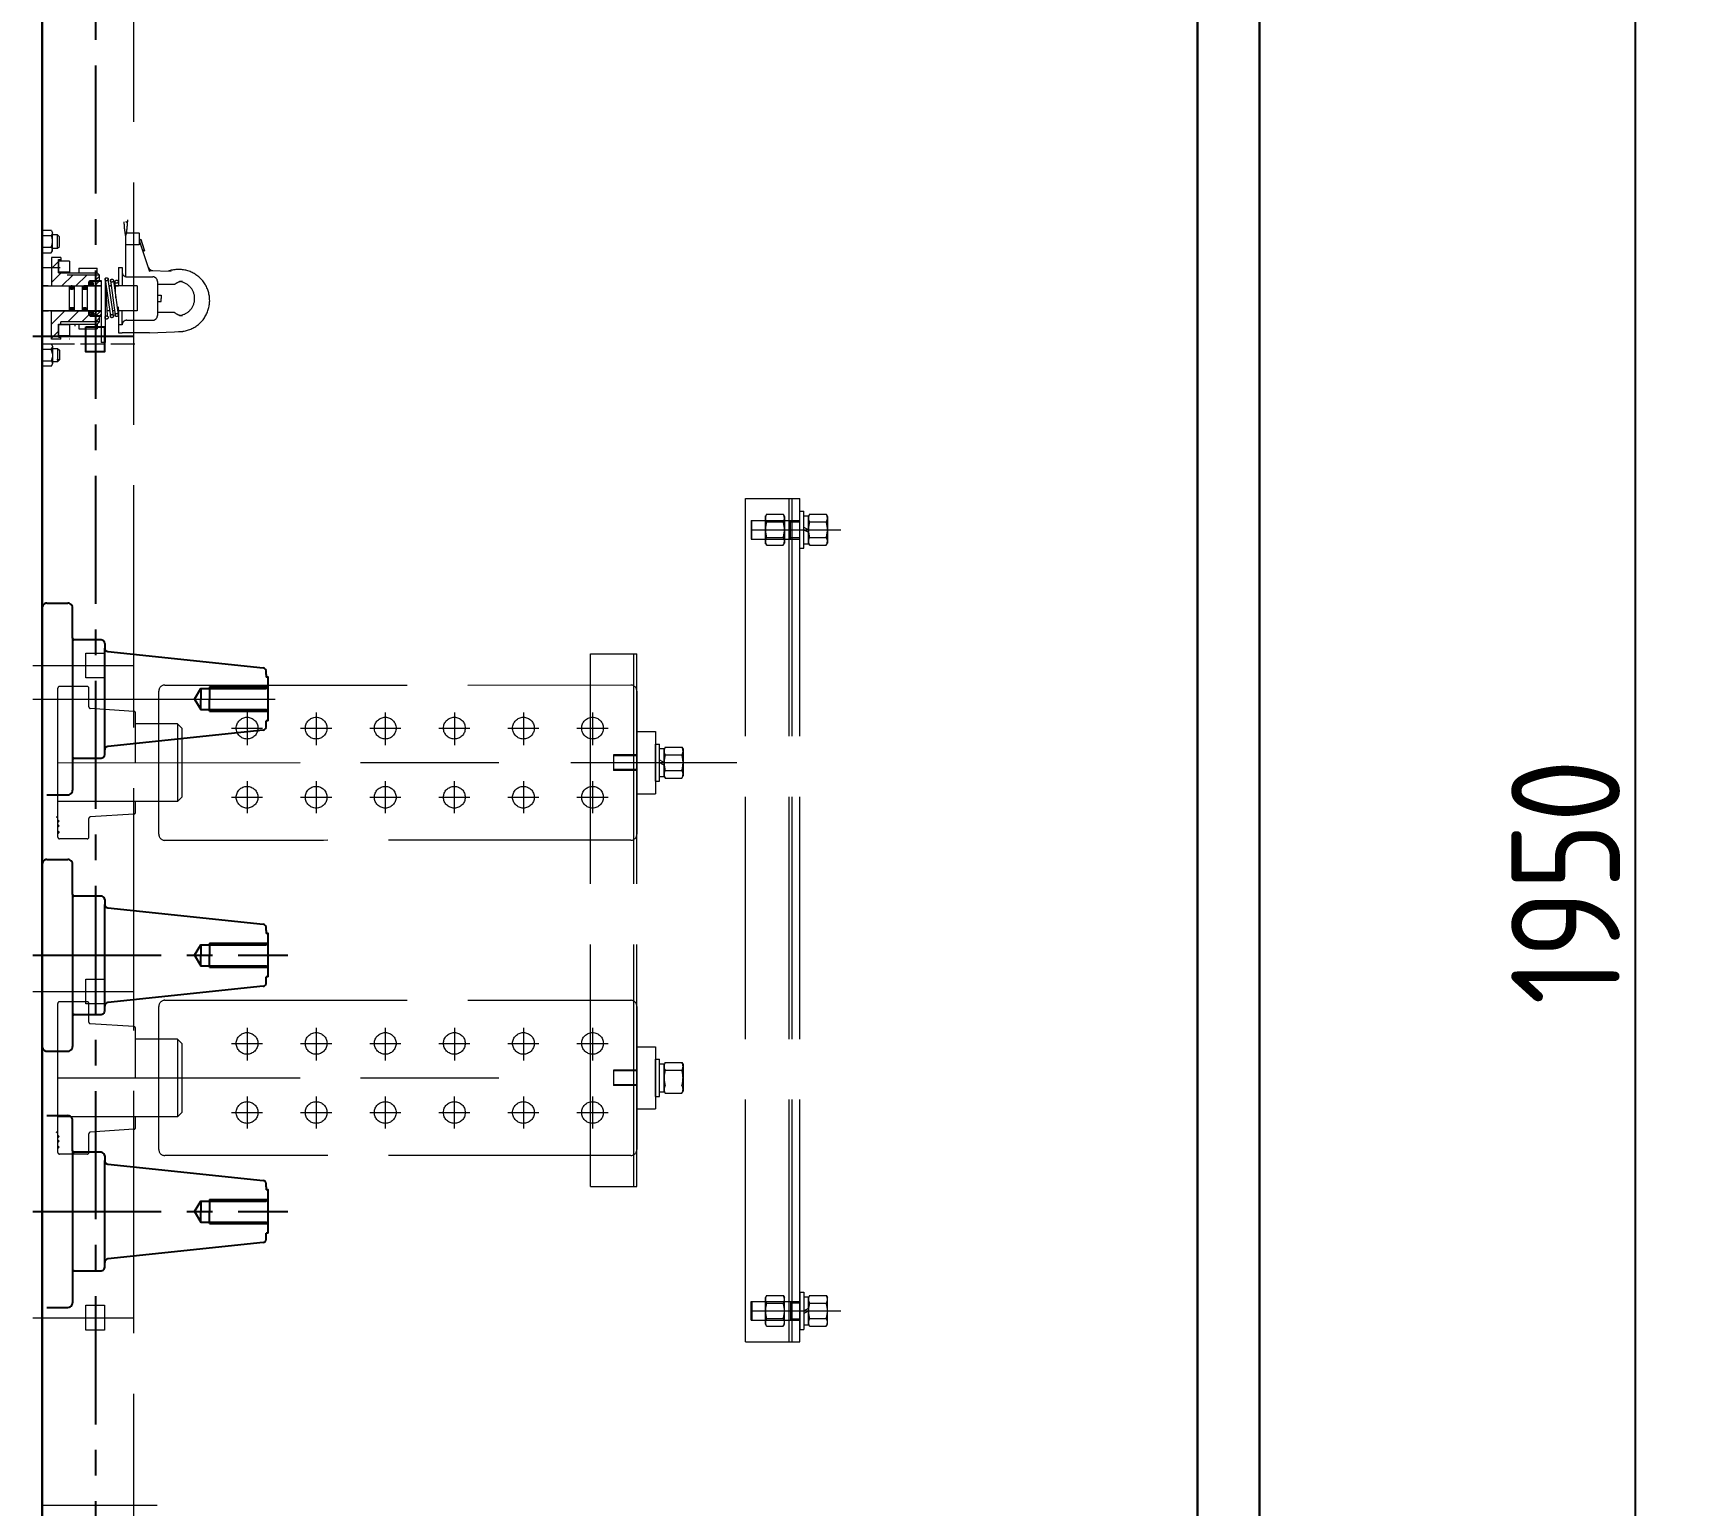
# Model space of a CAD drawing. Header units: millimetres. Extents: x 116956 to 138384, y -169944 to -162492.
# Drawn here: x 133908 to 134970, y -165086 to -164138 of the extents above; entities that cross this region are included whole.
import ezdxf

# ---------------------------------------------------------------- set-up
doc = ezdxf.new("R2010")
doc.units = ezdxf.units.MM
doc.header["$LTSCALE"] = 13
for name, pattern in [('ACAD_ISO02W100', [15, 12, -3]), ('CENTER', [50.8, 31.75, -6.35, 6.35, -6.35]), ('CENTERX2', [101.6, 63.5, -12.7, 12.7, -12.7])]:
    doc.linetypes.add(name, pattern=pattern)
doc.layers.get('0').update_dxf_attribs({"color": 1, "linetype": 'CENTER'})
for name, color, linetype in [('1', 4, 'Continuous'), ('10', 1, 'Continuous'), ('PDF_几何图形', 7, 'Continuous'), ('器身绝缘0', 4, 'Continuous'), ('粗实线', 4, 'Continuous')]:
    doc.layers.add(name, color=color, linetype=linetype)
doc.layers.add('标注、文本', color=3, linetype='Continuous', lineweight=25)
doc.styles.get("Standard").update_dxf_attribs({"font": 'gbenor.shx', "bigfont": 'gbcbig.shx'})
doc.dimstyles.new('1-15', dxfattribs={"dimscale": 20, "dimtxt": 3.5, "dimasz": 2, "dimexe": 1.5, "dimexo": 0.5, "dimgap": 0.5, "dimtad": 1, "dimtoh": 1, "dimdec": 1, "dimdsep": 46, "dimtxsty": 'Standard', "dimcen": 2.5, "dimclrd": 3, "dimclre": 3, "dimclrt": 3, "dimadec": 0, "dimazin": 2, "dimtfac": 1, "dimtdec": 1, "dimtmove": 0, "dimatfit": 2, "dimfxl": 1, "dimarcsym": 0})
pattern_1 = [(135, (145429.7991, -175556.9444), (0.561266008, 0.561266008), []), (45, (145429.7991, -175556.9444), (1.683798023, 0.561266008), [1.984375, -1.190625])]

# ---------------------------------------------------------------- blocks, each defined once
blk = doc.blocks.new('*D1499')
at = {"layer": 'Defpoints', "color": 0, "transparency": 16777216}
for p in [(134697.9, -163709.2), (134940.1, -163709.2), (134697.9, -165660.5)]:
    blk.add_point(p, dxfattribs=at)
at = {"layer": '标注、文本', "color": 3, "lineweight": -2, "transparency": 16777216}
for p, q in [((134707.9, -163709.2), (134970.1, -163709.2)), ((134940.1, -165620.5), (134940.1, -163749.2)), ((134707.9, -165660.5), (134970.1, -165660.5))]:
    blk.add_line(p, q, dxfattribs=at)
at = {"layer": '标注、文本', "color": 3, "transparency": 16777216}
for points in [[(134933.4, -163749.2), (134946.8, -163749.2), (134940.1, -163709.2)], [(134933.4, -165620.5), (134946.8, -165620.5), (134940.1, -165660.5)]]:
    blk.add_solid(points, dxfattribs=at)
at = {"layer": '标注、文本', "color": 3, "transparency": 16777216, "insert": (134895.1, -164684.9), "char_height": 70, "attachment_point": 5, "rotation": 90}
blk.add_mtext('1950', dxfattribs=at)

msp = doc.modelspace()

# ---------------------------------------------------------------- hatches: boundary and pattern name
at = {"linetype": 'ACAD_ISO02W100', "lineweight": 13}
h = msp.add_hatch(dxfattribs=at)
h.set_pattern_fill('ANSI31', color=2, scale=2, angle=360, style=0)
h.set_pattern_definition([(45, (117623.946, -175835.284), (-4.490128, 4.490128), [])])
h.paths.add_polyline_path([(133950.859, -164294.213), (133929.859, -164294.213), (133929.859, -164292.713), (133924.359, -164292.713), (133924.359, -164284.213), (133925.859, -164284.213), (133925.859, -164283.213), (133919.859, -164283.213), (133919.859, -164301.213), (133920.423, -164301.213), (133932.125, -164301.213, -0.33333333), (133933.625, -164301.213), (133940.425, -164301.213, -0.33333333), (133941.925, -164301.213), (133942.761, -164301.213), (133943.859, -164301.213), (133943.859, -164298.713), (133944.859, -164297.713), (133950.859, -164297.713)])
h.paths.add_polyline_path([(133943.859, -164317.213), (133941.925, -164317.213, -0.33333333), (133940.425, -164317.213), (133935.725, -164317.213), (133933.625, -164317.213, -0.33333333), (133932.125, -164317.213), (133920.425, -164317.213), (133919.859, -164317.213), (133919.859, -164335.26), (133925.859, -164335.26), (133925.859, -164334.213), (133924.359, -164334.213), (133924.359, -164325.713), (133925.859, -164325.713), (133925.859, -164324.213), (133950.859, -164324.213), (133950.859, -164320.713), (133944.859, -164320.713), (133943.859, -164319.713)])
h = msp.add_hatch(dxfattribs=at)
h.set_pattern_fill('ANSI38', color=2, scale=0.25, angle=360, style=0)
h.set_pattern_definition(pattern_1)
h.paths.add_polyline_path([(133943.859, -164299.713, -1), (133946.659, -164299.713, -1)])
h = msp.add_hatch(dxfattribs=at)
h.set_pattern_fill('ANSI31', color=2, scale=2, angle=450, style=0)
h.set_pattern_definition([(45, (145429.799, -175556.9444), (4.490128, -4.490128), [])])
h.paths.add_polyline_path([(133946.659, -164298.213), (133951.859, -164298.213), (133951.859, -164301.013), (133946.659, -164301.013), (133946.659, -164299.713)])
h = msp.add_hatch(dxfattribs=at)
h.set_pattern_fill('ANSI31', color=2, scale=1.5, angle=450, style=0)
h.set_pattern_definition([(45, (145429.799, -175556.9444), (3.367596, -3.367596), [])])
h.paths.add_polyline_path([(133946.659, -164298.213), (133951.859, -164298.213), (133951.859, -164301.013), (133946.659, -164301.013), (133946.659, -164299.713)])
h = msp.add_hatch(dxfattribs=at)
h.set_pattern_fill('ANSI38', color=2, scale=0.25, angle=360, style=0)
h.set_pattern_definition(pattern_1)
h.paths.add_polyline_path([(133943.859, -164318.713, -1), (133946.659, -164318.713, -1)])
h = msp.add_hatch(dxfattribs=at)
h.set_pattern_fill('ANSI31', color=2, scale=0.5, angle=450, style=0)
h.set_pattern_definition([(45, (145429.7991, -175556.9444), (1.12253202, -1.12253202), [])])
h.paths.add_polyline_path([(133946.659, -164320.213), (133946.659, -164317.413), (133951.859, -164317.413), (133951.859, -164320.213)])

# ---------------------------------------------------------------- linework, layer by layer
at = {"color": 2, "linetype": 'ACAD_ISO02W100', "lineweight": 13}
for p, q in [((133972.931, -165560.543), (133972.931, -163739.191)), ((133913.931, -164287.611), (133913.931, -164165.824)), ((133919.89, -164265.53), (133913.931, -164265.53)), ((133919.89, -164265.53), (133920.398, -164267.154)), ((133968.948, -164259.276), (133968.984, -164258.565)), ((133919.909, -164268.832), (133913.93, -164268.832)), ((133919.737, -164276.332), (133913.93, -164276.332)), ((133919.735, -164276.344), (133920.11, -164276.967)), ((133919.947, -164268.841), (133920.179, -164268.351)), ((133920.179, -164268.351), (133920.308, -164267.835)), ((133920.308, -164267.835), (133920.398, -164267.312)), ((133920.398, -164278.498), (133920.398, -164267.154)), ((133923.732, -164268.308), (133920.398, -164268.308)), ((133923.731, -164268.307), (133924.924, -164269.59)), ((133923.731, -164276.893), (133923.731, -164268.307)), ((133923.765, -164276.893), (133924.924, -164275.83)), ((133924.924, -164275.83), (133924.924, -164269.59)), ((133967.584, -164267.119), (133967.584, -164295.181)), ((133976.371, -164267.119), (133967.584, -164267.119)), ((133976.371, -164274.795), (133967.584, -164274.795)), ((133976.359, -164271.283), (133977.307, -164270.965)), ((133976.371, -164267.119), (133976.371, -164271.819)), ((133976.371, -164271.819), (133977.319, -164271.501)), ((133976.371, -164271.819), (133983.071, -164291.819)), ((133976.371, -164271.819), (133976.371, -164274.795)), ((133976.699, -164266.855), (133976.699, -164266.855)), ((133977.307, -164270.965), (133979.652, -164277.965)), ((133977.319, -164271.501), (133979.664, -164278.501)), ((133978.59, -164274.795), (133978.423, -164274.795)), ((133913.931, -164279.84), (133919.644, -164279.84)), ((133919.644, -164279.84), (133920.398, -164278.498)), ((133925.859, -164282.913), (133919.859, -164282.913)), ((133919.859, -164282.913), (133919.859, -164301.213)), ((133920.11, -164276.967), (133920.341, -164277.678)), ((133920.398, -164276.893), (133923.765, -164276.893)), ((133924.359, -164284.213), (133925.859, -164284.213)), ((133924.359, -164292.713), (133924.359, -164284.213)), ((133931.359, -164285.213), (133924.359, -164285.213)), ((133924.359, -164285.213), (133924.359, -164292.713)), ((133925.859, -164282.913), (133925.859, -164284.213)), ((133925.859, -164284.213), (133925.859, -164285.213)), ((133931.359, -164285.213), (133931.359, -164292.213)), ((133931.359, -164285.213), (133931.359, -164286.713)), ((133978.704, -164278.283), (133979.652, -164277.965)), ((133978.716, -164278.819), (133979.664, -164278.501)), ((133914.59, -164289.291), (133925.337, -164289.291)), ((133931.359, -164292.213), (133924.359, -164292.213)), ((133924.359, -164292.713), (133949.359, -164292.713)), ((133931.359, -164292.713), (133924.359, -164292.713)), ((133950.859, -164294.213), (133929.859, -164294.213)), ((133931.359, -164292.213), (133931.359, -164292.713)), ((133931.359, -164292.713), (133937.359, -164292.713)), ((133937.359, -164289.713), (133949.359, -164289.713)), ((133937.359, -164289.713), (133937.359, -164292.713)), ((133943.859, -164298.713), (133944.859, -164297.713)), ((133944.859, -164297.713), (133950.859, -164297.713)), ((133946.659, -164301.213), (133946.659, -164297.713)), ((133949.359, -164292.713), (133949.359, -164289.713)), ((133950.859, -164294.213), (133949.359, -164292.713)), ((133950.859, -164297.713), (133950.859, -164294.213)), ((133950.859, -164297.713), (133951.859, -164297.713)), ((133951.859, -164297.713), (133951.859, -164301.213)), ((133954.359, -164296.71), (133955.779, -164320.509)), ((133954.359, -164297.068), (133957.763, -164320.689)), ((133954.359, -164297.713), (133954.359, -164317.17)), ((133959.754, -164320.512), (133956.343, -164296.889)), ((133957.762, -164297.74), (133960.817, -164319.934)), ((133959.761, -164297.785), (133962.816, -164319.868)), ((133963.059, -164289.283), (133963.059, -164301.213)), ((133963.059, -164289.283), (133965.359, -164289.283)), ((133965.359, -164289.283), (133965.359, -164290.283)), ((133965.359, -164289.283), (133965.359, -164301.209)), ((133968.359, -164295.283), (133985.059, -164295.283)), ((133983.059, -164291.283), (133996.908, -164291.761)), ((133914.59, -164301.213), (133918.025, -164301.213)), ((133917.725, -164301.213), (133914.59, -164301.213)), ((133914.59, -164301.213), (133917.725, -164301.213)), ((133919.225, -164301.213), (133920.423, -164301.213)), ((133920.425, -164301.213), (133932.425, -164301.213)), ((133920.425, -164301.213), (133932.425, -164301.213)), ((133921.623, -164301.213), (133933.623, -164301.213)), ((133921.859, -164301.213), (133943.859, -164301.213)), ((133922.261, -164301.213), (133942.761, -164301.213)), ((133931.225, -164301.213), (133931.225, -164303.213)), ((133931.225, -164303.213), (133931.225, -164315.213)), ((133934.525, -164303.213), (133931.225, -164303.213)), ((133931.687, -164301.822), (133933.078, -164303.213)), ((133932.93, -164301.213), (133931.724, -164302.419)), ((133932.565, -164302.7), (133932.084, -164303.181)), ((133932.169, -164301.181), (133932.201, -164301.213)), ((133932.201, -164301.213), (133933.906, -164302.918)), ((133933.175, -164303.213), (133932.926, -164303.462)), ((133933.051, -164301.091), (133932.93, -164301.213)), ((133933.078, -164303.213), (133933.266, -164303.4)), ((133934.124, -164302.264), (133933.175, -164303.213)), ((133933.323, -164301.213), (133934.106, -164301.995)), ((133933.843, -164301.422), (133933.407, -164301.858)), ((133934.525, -164301.213), (133934.525, -164303.213)), ((133934.525, -164303.213), (133934.525, -164315.213)), ((133935.725, -164301.213), (133940.725, -164301.213)), ((133935.725, -164301.213), (133940.725, -164301.213)), ((133936.923, -164301.213), (133941.923, -164301.213)), ((133939.525, -164301.213), (133939.525, -164303.213)), ((133939.525, -164303.213), (133939.525, -164315.213)), ((133939.525, -164303.213), (133942.825, -164303.213)), ((133939.925, -164302.201), (133940.936, -164303.213)), ((133940.423, -164301.577), (133939.933, -164302.067)), ((133940.235, -164301.389), (133941.999, -164303.153)), ((133940.708, -164303.309), (133940.664, -164303.309)), ((133941.91, -164301.213), (133940.704, -164302.419)), ((133951.859, -164301.209), (133940.708, -164301.209)), ((133941.033, -164303.213), (133940.831, -164303.415)), ((133940.936, -164303.213), (133941.186, -164303.463)), ((133940.951, -164300.983), (133941.181, -164301.213)), ((133941.546, -164302.7), (133941.033, -164303.213)), ((133941.181, -164301.213), (133942.405, -164302.436)), ((133941.916, -164301.207), (133941.91, -164301.213)), ((133942.825, -164301.213), (133942.825, -164303.213)), ((133942.825, -164303.213), (133942.825, -164315.213)), ((133943.859, -164301.213), (133943.859, -164298.713)), ((133946.659, -164298.213), (133951.859, -164298.213)), ((133946.659, -164299.713), (133946.659, -164301.213)), ((133946.659, -164301.013), (133951.859, -164301.013)), ((133951.859, -164301.209), (133951.859, -164317.169)), ((133954.956, -164301.209), (133954.359, -164301.209)), ((133958.239, -164301.209), (133956.967, -164301.209)), ((133975.059, -164301.209), (133960.235, -164301.209)), ((133961.304, -164308.942), (133960.816, -164298.49)), ((133975.059, -164301.209), (133975.059, -164317.182)), ((133988.059, -164298.283), (133988.059, -164305.783)), ((133999.059, -164300.352), (133988.059, -164300.352)), ((133988.059, -164305.083), (133988.059, -164320.283)), ((133988.059, -164307.196), (133990.593, -164307.196)), ((133990.593, -164307.196), (133990.593, -164309.196)), ((133940.704, -164317.162), (133914.59, -164317.162)), ((133914.59, -164317.213), (133918.025, -164317.213)), ((133914.59, -164317.213), (133917.725, -164317.213)), ((133917.725, -164317.213), (133914.59, -164317.213)), ((133919.225, -164317.213), (133920.423, -164317.213)), ((133919.225, -164317.213), (133931.225, -164317.213)), ((133919.859, -164335.513), (133919.859, -164317.213)), ((133922.261, -164317.213), (133919.925, -164317.213)), ((133920.425, -164317.213), (133932.425, -164317.213)), ((133920.425, -164317.213), (133932.425, -164317.213)), ((133921.859, -164317.213), (133943.859, -164317.213)), ((133922.261, -164317.213), (133942.761, -164317.213)), ((133930.925, -164317.213), (133930.09, -164317.213)), ((133930.925, -164317.213), (133930.09, -164317.213)), ((133931.225, -164315.213), (133931.225, -164317.213)), ((133934.525, -164315.213), (133931.225, -164315.213)), ((133931.633, -164316.361), (133932.485, -164317.213)), ((133932.4, -164315.213), (133931.724, -164315.89)), ((133932.565, -164316.17), (133931.833, -164316.903)), ((133931.868, -164315.472), (133933.608, -164317.213)), ((133932.625, -164314.988), (133932.4, -164315.213)), ((133932.485, -164317.213), (133932.727, -164317.454)), ((133932.529, -164315.012), (133932.73, -164315.213)), ((133932.73, -164315.213), (133934.076, -164316.558)), ((133934.055, -164315.803), (133932.846, -164317.012)), ((133933.523, -164315.213), (133933.407, -164315.328)), ((133933.565, -164315.171), (133933.523, -164315.213)), ((133934.525, -164315.213), (133934.525, -164317.213)), ((133934.525, -164317.213), (133939.525, -164317.213)), ((133935.725, -164317.213), (133940.725, -164317.213)), ((133935.725, -164317.213), (133940.725, -164317.213)), ((133939.525, -164315.213), (133939.525, -164317.213)), ((133939.525, -164315.213), (133942.825, -164315.213)), ((133940.01, -164315.758), (133941.466, -164317.213)), ((133940.503, -164317.213), (133940.47, -164317.246)), ((133941.546, -164316.17), (133940.503, -164317.213)), ((133940.522, -164315.147), (133940.588, -164315.213)), ((133940.588, -164315.213), (133942.241, -164316.865)), ((133940.708, -164315.082), (133940.664, -164315.082)), ((133941.381, -164315.213), (133940.704, -164315.89)), ((133951.859, -164317.169), (133940.704, -164317.162)), ((133941.567, -164315.026), (133941.381, -164315.213)), ((133941.505, -164315.007), (133941.711, -164315.213)), ((133941.711, -164315.213), (133942.38, -164315.882)), ((133942.405, -164316.433), (133941.826, -164317.012)), ((133942.825, -164315.213), (133942.825, -164317.213)), ((133943.859, -164319.713), (133943.859, -164317.213)), ((133946.659, -164317.213), (133946.659, -164320.713)), ((133946.659, -164320.713), (133946.659, -164317.213)), ((133946.659, -164317.413), (133951.859, -164317.413)), ((133951.859, -164317.169), (133951.859, -164320.713)), ((133951.859, -164317.169), (133951.859, -164337.576)), ((133954.359, -164317.17), (133954.359, -164337.576)), ((133957.256, -164317.172), (133955.58, -164317.171)), ((133960.437, -164317.174), (133959.272, -164317.173)), ((133975.059, -164317.182), (133962.443, -164317.175)), ((133963.059, -164316.583), (133963.059, -164314.583)), ((133963.059, -164316.583), (133963.059, -164328.283)), ((133963.059, -164317.175), (133963.059, -164331.283)), ((133965.359, -164326.283), (133965.359, -164317.176)), ((133988.059, -164311.196), (133990.593, -164311.196)), ((133999.186, -164318.313), (133988.059, -164318.313)), ((133990.593, -164311.196), (133990.593, -164309.196)), ((133924.359, -164325.713), (133924.359, -164333.213)), ((133924.359, -164325.713), (133949.359, -164325.713)), ((133924.359, -164334.213), (133924.359, -164325.713)), ((133931.359, -164326.213), (133924.359, -164326.213)), ((133950.859, -164324.213), (133925.859, -164324.213)), ((133925.859, -164325.713), (133925.859, -164324.213)), ((133931.359, -164325.713), (133931.359, -164333.213)), ((133931.359, -164325.713), (133931.359, -164333.213)), ((133937.377, -164325.713), (133937.377, -164328.713)), ((133937.377, -164328.713), (133949.359, -164328.713)), ((133944.859, -164320.713), (133943.859, -164319.713)), ((133944.859, -164320.713), (133951.859, -164320.713)), ((133946.659, -164320.213), (133951.859, -164320.213)), ((133949.359, -164325.713), (133950.859, -164324.213)), ((133949.359, -164325.713), (133949.359, -164328.713)), ((133950.859, -164324.213), (133950.859, -164320.713)), ((133965.359, -164326.283), (133963.059, -164326.283)), ((133968.359, -164323.283), (133985.059, -164323.283)), ((133925.859, -164335.513), (133919.859, -164335.513)), ((133925.859, -164335.513), (133919.859, -164335.513)), ((133925.859, -164335.513), (133919.859, -164335.513)), ((133931.359, -164333.213), (133924.359, -164333.213)), ((133924.359, -164334.213), (133925.859, -164334.213)), ((133925.859, -164335.513), (133925.859, -164333.213)), ((133931.247, -164335.18), (133931.359, -164335.18)), ((133931.359, -164331.713), (133931.359, -164333.213)), ((133954.359, -164337.576), (133951.859, -164337.576)), ((133963.059, -164331.283), (133965.359, -164331.283)), ((133963.059, -164331.283), (133965.359, -164331.283)), ((133983.059, -164331.283), (133965.359, -164331.283)), ((133983.059, -164331.283), (134004.437, -164330.544)), ((134003.724, -164330.556), (134003.724, -164330.569)), ((134366.938, -164981.138), (134366.938, -164438.138)), ((134366.938, -164438.138), (134401.938, -164438.138)), ((134394.938, -164981.138), (134394.938, -164438.138)), ((134396.938, -164981.138), (134396.938, -164438.138)), ((134401.938, -164981.138), (134401.938, -164438.138)), ((134401.938, -164470.138), (134401.938, -164446.138)), ((134401.938, -164446.138), (134404.438, -164446.138)), ((134404.438, -164470.138), (134404.438, -164446.138)), ((134370.438, -164452.138), (134395.938, -164452.138)), ((134370.438, -164452.138), (134370.438, -164464.138)), ((134371.042, -164464.138), (134371.042, -164452.138)), ((134380.505, -164448.213), (134379.738, -164449.543)), ((134379.738, -164467.138), (134379.738, -164449.138)), ((134379.738, -164449.543), (134379.738, -164466.733)), ((134380.505, -164448.213), (134391.17, -164448.213)), ((134380.505, -164453.175), (134391.17, -164453.175)), ((134391.17, -164448.213), (134391.938, -164449.543)), ((134391.938, -164449.543), (134391.938, -164466.733)), ((134395.938, -164464.138), (134395.938, -164452.138)), ((134395.938, -164452.138), (134401.938, -164452.138)), ((134395.938, -164453.038), (134401.938, -164453.038)), ((134404.438, -164467.138), (134404.438, -164449.138)), ((134404.438, -164449.138), (134407.438, -164449.138)), ((134404.438, -164456.438), (134407.438, -164458.138)), ((134408.205, -164448.213), (134407.438, -164449.543)), ((134407.438, -164467.138), (134407.438, -164449.138)), ((134407.438, -164449.543), (134407.438, -164466.733)), ((134408.205, -164448.213), (134418.87, -164448.213)), ((134408.205, -164453.175), (134418.87, -164453.175)), ((134418.87, -164448.213), (134419.638, -164449.543)), ((134419.638, -164449.543), (134419.638, -164466.733)), ((134370.438, -164464.138), (134395.938, -164464.138)), ((134371.042, -164458.138), (134428.238, -164458.138)), ((134380.505, -164468.063), (134379.738, -164466.733)), ((134380.505, -164463.1), (134391.17, -164463.1)), ((134391.17, -164468.063), (134391.938, -164466.733)), ((134395.938, -164463.238), (134401.938, -164463.238)), ((134395.938, -164464.138), (134401.938, -164464.138)), ((134404.438, -164458.138), (134407.438, -164459.838)), ((134404.438, -164467.138), (134407.438, -164467.138)), ((134408.205, -164468.063), (134407.438, -164466.733)), ((134408.205, -164463.1), (134418.87, -164463.1)), ((134418.87, -164468.063), (134419.638, -164466.733)), ((134380.505, -164468.063), (134391.17, -164468.063)), ((134401.938, -164470.138), (134404.438, -164470.138)), ((134408.205, -164468.063), (134418.87, -164468.063)), ((134266.938, -164881.138), (134266.938, -164538.138)), ((134266.938, -164538.138), (134296.938, -164538.138)), ((134294.938, -164881.138), (134294.938, -164538.138)), ((134296.938, -164881.138), (134296.938, -164538.138)), ((133907.931, -164545.547), (133972.931, -164545.547)), ((133923.931, -164654.926), (133923.931, -164560.168)), ((133942.931, -164559.168), (133924.931, -164559.168)), ((133943.931, -164572.233), (133943.931, -164560.168)), ((133988.931, -164583.17), (133988.931, -164562.168)), ((133988.931, -164583.168), (133988.931, -164562.168)), ((133992.931, -164558.168), (134292.931, -164558.135)), ((133992.931, -164558.168), (134094.987, -164558.168)), ((134296.931, -164562.135), (134296.931, -164654.135)), ((133907.931, -164567.159), (134072.07, -164567.159)), ((133972.998, -164575.106), (133944.864, -164573.23)), ((133973.931, -164608.191), (133973.931, -164576.104)), ((134000.931, -164583.168), (133973.931, -164583.168)), ((133988.931, -164633.169), (133988.931, -164583.168)), ((134000.931, -164583.168), (134000.923, -164633.168)), ((134000.931, -164583.168), (134003.931, -164586.168)), ((134045.841, -164575.918), (134045.841, -164595.918)), ((134045.841, -164576.199), (134045.841, -164596.865)), ((134090.341, -164575.918), (134090.341, -164595.918)), ((134090.341, -164576.199), (134090.341, -164596.865)), ((134134.841, -164575.918), (134134.841, -164595.918)), ((134134.841, -164576.199), (134134.841, -164596.865)), ((134179.341, -164575.918), (134179.341, -164595.918)), ((134179.341, -164576.199), (134179.341, -164596.865)), ((134223.841, -164575.918), (134223.841, -164595.918)), ((134223.841, -164576.199), (134223.841, -164596.865)), ((134268.341, -164575.918), (134268.341, -164595.918)), ((134268.341, -164576.199), (134268.341, -164596.865)), ((134000.931, -164588.17), (134000.931, -164628.17)), ((134003.923, -164630.168), (134003.931, -164586.168)), ((134035.841, -164585.918), (134055.841, -164585.918)), ((134080.341, -164585.918), (134100.341, -164585.918)), ((134124.841, -164585.918), (134144.841, -164585.918)), ((134169.341, -164585.918), (134189.341, -164585.918)), ((134213.841, -164585.918), (134233.841, -164585.918)), ((134258.341, -164585.918), (134278.341, -164585.918)), ((134296.938, -164588.135), (134308.938, -164588.135)), ((134296.938, -164588.135), (134296.938, -164628.135)), ((134308.938, -164588.135), (134308.938, -164628.135)), ((134296.931, -164603.135), (134281.931, -164603.135)), ((134281.931, -164603.135), (134281.931, -164613.135)), ((134296.931, -164603.693), (134281.931, -164603.693)), ((134296.931, -164604.135), (134296.931, -164612.135)), ((134308.938, -164620.135), (134308.938, -164596.135)), ((134308.938, -164596.135), (134311.438, -164596.135)), ((134311.438, -164620.135), (134311.438, -164596.135)), ((134311.438, -164617.135), (134311.438, -164599.135)), ((134311.438, -164599.135), (134314.438, -164599.135)), ((134315.205, -164598.21), (134314.438, -164599.54)), ((134314.438, -164617.135), (134314.438, -164599.135)), ((134314.438, -164599.54), (134314.438, -164616.73)), ((134315.205, -164598.21), (134325.87, -164598.21)), ((134315.205, -164603.172), (134325.87, -164603.172)), ((134325.87, -164598.21), (134326.638, -164599.54)), ((134326.638, -164599.54), (134326.638, -164616.73)), ((133923.931, -164608.159), (134207.931, -164608.141)), ((134254.438, -164608.135), (134335.238, -164608.135)), ((134281.931, -164608.135), (134361.365, -164608.135)), ((134296.931, -164612.577), (134281.931, -164612.577)), ((134296.931, -164613.135), (134281.931, -164613.135)), ((134311.438, -164606.435), (134314.438, -164608.135)), ((134311.438, -164608.135), (134314.438, -164609.835)), ((134315.205, -164613.097), (134325.87, -164613.097)), ((134045.831, -164620.085), (134045.831, -164640.751)), ((134045.831, -164620.418), (134045.831, -164640.418)), ((134090.331, -164620.085), (134090.331, -164640.751)), ((134090.331, -164620.418), (134090.331, -164640.418)), ((134134.831, -164620.085), (134134.831, -164640.751)), ((134134.831, -164620.418), (134134.831, -164640.418)), ((134179.331, -164620.085), (134179.331, -164640.751)), ((134179.331, -164620.418), (134179.331, -164640.418)), ((134223.831, -164620.085), (134223.831, -164640.751)), ((134223.831, -164620.418), (134223.831, -164640.418)), ((134268.331, -164620.085), (134268.331, -164640.751)), ((134268.331, -164620.418), (134268.331, -164640.418)), ((134308.938, -164620.135), (134311.438, -164620.135)), ((134311.438, -164617.135), (134314.438, -164617.135)), ((134315.205, -164618.06), (134314.438, -164616.73)), ((134315.205, -164618.06), (134325.87, -164618.06)), ((134325.87, -164618.06), (134326.638, -164616.73)), ((134000.931, -164633.168), (133923.931, -164633.168)), ((133973.931, -164640.233), (133973.931, -164633.168)), ((133988.931, -164654.168), (133988.931, -164633.169)), ((133988.931, -164654.168), (133988.931, -164633.169)), ((134000.923, -164633.168), (134003.923, -164630.168)), ((134035.831, -164630.418), (134055.831, -164630.418)), ((134080.331, -164630.418), (134100.331, -164630.418)), ((134124.831, -164630.418), (134144.831, -164630.418)), ((134169.331, -164630.418), (134189.331, -164630.418)), ((134213.831, -164630.418), (134233.831, -164630.418)), ((134258.331, -164630.418), (134278.331, -164630.418)), ((134296.938, -164628.135), (134308.938, -164628.135)), ((133923.931, -164645.024), (133923.931, -164644.168)), ((133923.931, -164645.024), (133924.868, -164645.85)), ((133924.868, -164645.85), (133923.931, -164646.764)), ((133923.931, -164647.961), (133923.931, -164646.764)), ((133923.931, -164647.961), (133924.868, -164648.788)), ((133943.931, -164656.168), (133943.931, -164644.104)), ((133972.998, -164641.23), (133944.864, -164643.106)), ((133924.868, -164648.788), (133923.931, -164649.702)), ((133923.931, -164651.943), (133923.931, -164649.702)), ((133923.931, -164651.943), (133924.868, -164652.769)), ((133924.868, -164652.769), (133923.931, -164653.683)), ((133923.931, -164656.168), (133923.931, -164653.683)), ((133942.931, -164657.168), (133924.931, -164657.168)), ((134292.931, -164658.135), (133992.931, -164658.168)), ((134095.103, -164658.168), (133992.931, -164658.168)), ((133907.931, -164755.547), (133972.931, -164755.547)), ((133923.931, -164857.926), (133923.931, -164763.168)), ((133942.931, -164762.168), (133924.931, -164762.168)), ((133943.931, -164775.233), (133943.931, -164763.168)), ((133988.931, -164786.17), (133988.931, -164765.168)), ((133988.931, -164786.168), (133988.931, -164765.168)), ((133992.931, -164761.168), (134292.931, -164761.135)), ((133992.931, -164761.168), (134094.987, -164761.168)), ((134296.931, -164765.135), (134296.931, -164857.135)), ((133972.998, -164778.106), (133944.864, -164776.23)), ((133973.931, -164811.191), (133973.931, -164779.104)), ((134000.931, -164786.168), (133973.931, -164786.168)), ((133988.931, -164836.169), (133988.931, -164786.168)), ((134000.931, -164786.168), (134000.923, -164836.168)), ((134000.931, -164786.168), (134003.931, -164789.168)), ((134045.841, -164778.918), (134045.841, -164798.918)), ((134045.841, -164779.199), (134045.841, -164799.865)), ((134090.341, -164778.918), (134090.341, -164798.918)), ((134090.341, -164779.199), (134090.341, -164799.865)), ((134134.841, -164778.918), (134134.841, -164798.918)), ((134134.841, -164779.199), (134134.841, -164799.865)), ((134179.341, -164778.918), (134179.341, -164798.918)), ((134179.341, -164779.199), (134179.341, -164799.865)), ((134223.841, -164778.918), (134223.841, -164798.918)), ((134223.841, -164779.199), (134223.841, -164799.865)), ((134268.341, -164778.918), (134268.341, -164798.918)), ((134268.341, -164779.199), (134268.341, -164799.865)), ((134000.931, -164791.17), (134000.931, -164831.17)), ((134003.923, -164833.168), (134003.931, -164789.168)), ((134035.841, -164788.918), (134055.841, -164788.918)), ((134080.341, -164788.918), (134100.341, -164788.918)), ((134124.841, -164788.918), (134144.841, -164788.918)), ((134169.341, -164788.918), (134189.341, -164788.918)), ((134213.841, -164788.918), (134233.841, -164788.918)), ((134258.341, -164788.918), (134278.341, -164788.918)), ((134296.931, -164791.135), (134308.931, -164791.135)), ((134308.931, -164791.135), (134308.931, -164831.135)), ((134296.931, -164806.135), (134281.931, -164806.135)), ((134281.931, -164806.135), (134281.931, -164816.135)), ((134296.931, -164806.693), (134281.931, -164806.693)), ((134296.931, -164807.135), (134296.931, -164815.135)), ((134308.931, -164823.135), (134308.931, -164799.135)), ((134308.931, -164799.135), (134311.431, -164799.135)), ((134311.431, -164823.135), (134311.431, -164799.135)), ((134311.431, -164820.135), (134311.431, -164802.135)), ((134311.431, -164802.135), (134314.431, -164802.135)), ((134315.199, -164801.21), (134314.431, -164802.54)), ((134314.431, -164820.135), (134314.431, -164802.135)), ((134314.431, -164802.54), (134314.431, -164819.73)), ((134315.199, -164801.21), (134325.863, -164801.21)), ((134315.199, -164806.172), (134325.863, -164806.172)), ((134325.863, -164801.21), (134326.631, -164802.54)), ((134326.631, -164802.54), (134326.631, -164819.73)), ((133923.931, -164811.159), (134207.931, -164811.141)), ((134296.931, -164815.577), (134281.931, -164815.577)), ((134296.931, -164816.135), (134281.931, -164816.135)), ((134045.831, -164823.085), (134045.831, -164843.751)), ((134045.831, -164823.418), (134045.831, -164843.418)), ((134090.331, -164823.085), (134090.331, -164843.751)), ((134090.331, -164823.418), (134090.331, -164843.418)), ((134134.831, -164823.085), (134134.831, -164843.751)), ((134134.831, -164823.418), (134134.831, -164843.418)), ((134179.331, -164823.085), (134179.331, -164843.751)), ((134179.331, -164823.418), (134179.331, -164843.418)), ((134223.831, -164823.085), (134223.831, -164843.751)), ((134223.831, -164823.418), (134223.831, -164843.418)), ((134268.331, -164823.085), (134268.331, -164843.751)), ((134268.331, -164823.418), (134268.331, -164843.418)), ((134308.931, -164823.135), (134311.431, -164823.135)), ((134311.431, -164820.135), (134314.431, -164820.135)), ((134315.199, -164821.06), (134314.431, -164819.73)), ((134315.199, -164821.06), (134325.863, -164821.06)), ((134325.863, -164821.06), (134326.631, -164819.73)), ((134000.931, -164836.168), (133923.931, -164836.168)), ((133973.931, -164843.233), (133973.931, -164836.168)), ((133988.931, -164857.168), (133988.931, -164836.169)), ((133988.931, -164857.168), (133988.931, -164836.169)), ((134000.923, -164836.168), (134003.923, -164833.168)), ((134035.831, -164833.418), (134055.831, -164833.418)), ((134080.331, -164833.418), (134100.331, -164833.418)), ((134124.831, -164833.418), (134144.831, -164833.418)), ((134169.331, -164833.418), (134189.331, -164833.418)), ((134213.831, -164833.418), (134233.831, -164833.418)), ((134258.331, -164833.418), (134278.331, -164833.418)), ((134296.931, -164831.135), (134308.931, -164831.135)), ((133923.931, -164848.024), (133923.931, -164847.168)), ((133923.931, -164848.024), (133924.868, -164848.85)), ((133924.868, -164848.85), (133923.931, -164849.764)), ((133923.931, -164850.961), (133923.931, -164849.764)), ((133943.931, -164859.168), (133943.931, -164847.104)), ((133972.998, -164844.23), (133944.864, -164846.106)), ((133923.931, -164850.961), (133924.868, -164851.788)), ((133924.868, -164851.788), (133923.931, -164852.702)), ((133923.931, -164854.943), (133923.931, -164852.702)), ((133923.931, -164854.943), (133924.868, -164855.769)), ((133924.868, -164855.769), (133923.931, -164856.683)), ((133923.931, -164859.168), (133923.931, -164856.683)), ((133942.931, -164860.168), (133924.931, -164860.168)), ((134292.931, -164861.135), (133992.931, -164861.168)), ((134095.103, -164861.168), (133992.931, -164861.168)), ((134266.938, -164881.138), (134296.938, -164881.138)), ((134370.438, -164955.138), (134395.938, -164955.138)), ((134370.438, -164967.138), (134370.438, -164955.138)), ((134371.042, -164955.138), (134371.042, -164967.138)), ((134380.505, -164951.213), (134379.738, -164952.543)), ((134379.738, -164952.138), (134379.738, -164970.138)), ((134379.738, -164969.733), (134379.738, -164952.543)), ((134380.505, -164951.213), (134391.17, -164951.213)), ((134380.505, -164956.175), (134391.17, -164956.175)), ((134391.17, -164951.213), (134391.938, -164952.543)), ((134391.938, -164969.733), (134391.938, -164952.543)), ((134395.938, -164955.138), (134395.938, -164967.138)), ((134395.938, -164955.138), (134401.938, -164955.138)), ((134395.938, -164956.038), (134401.938, -164956.038)), ((134401.938, -164949.138), (134401.938, -164973.138)), ((134401.938, -164949.138), (134404.438, -164949.138)), ((134404.438, -164949.138), (134404.438, -164973.138)), ((134404.438, -164952.138), (134404.438, -164970.138)), ((134404.438, -164952.138), (134407.438, -164952.138)), ((134408.205, -164951.213), (134407.438, -164952.543)), ((134407.438, -164952.138), (134407.438, -164970.138)), ((134407.438, -164969.733), (134407.438, -164952.543)), ((134408.205, -164951.213), (134418.87, -164951.213)), ((134408.205, -164956.175), (134418.87, -164956.175)), ((134418.87, -164951.213), (134419.638, -164952.543)), ((134419.638, -164969.733), (134419.638, -164952.543)), ((133907.931, -164965.547), (133972.931, -164965.547)), ((134370.438, -164967.138), (134395.938, -164967.138)), ((134371.042, -164961.138), (134428.238, -164961.138)), ((134380.505, -164966.1), (134391.17, -164966.1)), ((134395.938, -164966.238), (134401.938, -164966.238)), ((134395.938, -164967.138), (134401.938, -164967.138)), ((134404.438, -164961.138), (134407.438, -164959.438)), ((134404.438, -164962.838), (134407.438, -164961.138)), ((134408.205, -164966.1), (134418.87, -164966.1)), ((134380.505, -164971.063), (134379.738, -164969.733)), ((134380.505, -164971.063), (134391.17, -164971.063)), ((134391.17, -164971.063), (134391.938, -164969.733)), ((134401.938, -164973.138), (134404.438, -164973.138)), ((134404.438, -164970.138), (134407.438, -164970.138)), ((134408.205, -164971.063), (134407.438, -164969.733)), ((134408.205, -164971.063), (134418.87, -164971.063)), ((134418.87, -164971.063), (134419.638, -164969.733)), ((134366.938, -164981.138), (134401.938, -164981.138)), ((133913.931, -165086.159), (133987.931, -165086.159))]:
    msp.add_line(p, q, dxfattribs=at)
for points in [[(133941.931, -164537.547), (133953.931, -164537.547), (133953.931, -164553.547), (133941.931, -164553.547)], [(133941.931, -164747.547), (133953.931, -164747.547), (133953.931, -164763.547), (133941.931, -164763.547)], [(133941.931, -164957.547), (133953.931, -164957.547), (133953.931, -164973.547), (133941.931, -164973.547)]]:
    msp.add_lwpolyline(points, close=True, dxfattribs=at)
for centre, radius in [((133955.343, -164296.889), 1), ((133958.761, -164297.762), 1), ((133961.816, -164298.49), 1), ((133932.875, -164302.213), 1.25), ((133941.175, -164302.213), 1.25), ((133945.259, -164299.713), 1.4), ((133932.875, -164316.213), 1.25), ((133941.175, -164316.213), 1.25), ((133945.259, -164318.713), 1.4), ((133961.816, -164319.901), 1), ((133955.343, -164321.503), 1), ((133958.761, -164320.629), 1), ((134045.841, -164585.918), 7), ((134090.341, -164585.918), 7), ((134134.841, -164585.918), 7), ((134179.341, -164585.918), 7), ((134223.841, -164585.918), 7), ((134268.341, -164585.918), 7), ((134045.831, -164630.418), 7), ((134090.331, -164630.418), 7), ((134134.831, -164630.418), 7), ((134179.331, -164630.418), 7), ((134223.831, -164630.418), 7), ((134268.331, -164630.418), 7), ((134045.841, -164788.918), 7), ((134090.341, -164788.918), 7), ((134134.841, -164788.918), 7), ((134179.341, -164788.918), 7), ((134223.841, -164788.918), 7), ((134268.341, -164788.918), 7), ((134045.831, -164833.418), 7), ((134090.331, -164833.418), 7), ((134134.831, -164833.418), 7), ((134179.331, -164833.418), 7), ((134223.831, -164833.418), 7), ((134268.331, -164833.418), 7)]:
    msp.add_circle(centre, radius, dxfattribs=at)
for centre, radius, start, end in [((133909.314, -164272.341), 11.161, 339.048398, 353.251663), ((133909.314, -164272.341), 11.161, 6.748337, 18.325995), ((133888.362, -164273.471), 32.308, 354.065185, 354.405359), ((133894.016, -164274.065), 26.623, 353.234396, 354.078736), ((133968.359, -164292.283), 3, 180, 270), ((133985.242, -164288.356), 3, 198.520849, 268.021267), ((133985.059, -164298.283), 3, 0, 90), ((134001.746, -164310.556), 20, 269.937105, 109.991524), ((134004.611, -164295.369), 3, 263.636147, 263.636147), ((134006.559, -164309.72), 12, 113.890664, 128.682187), ((134003.724, -164303.32), 5, 83.636147, 113.890664), ((134001.059, -164309.283), 11, 0, 83.636147), ((134006.559, -164308.845), 12, 232.088249, 246.109336), ((134001.059, -164309.283), 11, 276.363853, 359.861181), ((133968.359, -164326.283), 3, 90, 180), ((133985.059, -164320.283), 3, 270, 0), ((134004.611, -164323.196), 3, 96.363853, 96.363853), ((134003.724, -164315.246), 5, 246.109336, 276.363853), ((134384.306, -164450.748), 4.569, 146.295439, 212.085564), ((134397.738, -164458.138), 18, 163.996597, 196.003403), ((134387.369, -164450.748), 4.569, 327.914436, 33.704561), ((134373.938, -164458.138), 18, 343.996597, 16.003403), ((134412.006, -164450.748), 4.569, 146.295439, 212.085564), ((134425.438, -164458.138), 18, 163.996597, 196.003403), ((134415.069, -164450.748), 4.569, 327.914436, 33.704561), ((134401.638, -164458.138), 18, 343.996597, 16.003403), ((134384.306, -164465.527), 4.569, 147.441248, 213.704561), ((134387.369, -164465.527), 4.569, 326.295439, 32.085564), ((134412.006, -164465.527), 4.569, 147.441248, 213.704561), ((134415.069, -164465.527), 4.569, 326.295439, 32.085564), ((133924.931, -164560.168), 1, 90, 180), ((133942.931, -164560.168), 1, 0, 90), ((133992.931, -164562.168), 4, 90, 180), ((133992.931, -164562.168), 4, 90, 180), ((134292.931, -164562.135), 4, 0, 90), ((133944.931, -164572.233), 1, 180, 266.185925), ((133972.931, -164576.104), 1, 0, 86.185925), ((134319.006, -164600.745), 4.569, 146.295439, 212.085564), ((134332.438, -164608.135), 18, 163.996597, 196.003403), ((134322.069, -164600.745), 4.569, 327.914436, 33.704561), ((134308.638, -164608.135), 18, 343.996597, 16.003403), ((134319.006, -164615.525), 4.569, 147.441248, 213.704561), ((134322.069, -164615.525), 4.569, 326.295439, 32.085564), ((133922.931, -164644.168), 1, 0.000001, 90.000001), ((133944.931, -164644.104), 1, 93.814075, 180), ((133972.931, -164640.233), 1, 273.814075, 0), ((133924.931, -164656.168), 1, 180, 270), ((133942.931, -164656.168), 1, 270, 0), ((133992.931, -164654.168), 4, 180, 270), ((133992.931, -164654.168), 4, 180, 270), ((134292.931, -164654.135), 4, 270, 0), ((133924.931, -164763.168), 1, 90, 180), ((133942.931, -164763.168), 1, 0, 90), ((133992.931, -164765.168), 4, 90, 180), ((133992.931, -164765.168), 4, 90, 180), ((134292.931, -164765.135), 4, 0, 90), ((133944.931, -164775.233), 1, 180, 266.185925), ((133972.931, -164779.104), 1, 0, 86.185925), ((134319, -164803.745), 4.569, 146.295439, 212.085564), ((134332.431, -164811.135), 18, 163.996597, 196.003403), ((134322.062, -164803.745), 4.569, 327.914436, 33.704561), ((134308.631, -164811.135), 18, 343.996597, 16.003403), ((134319, -164818.525), 4.569, 147.441248, 213.704561), ((134322.062, -164818.525), 4.569, 326.295439, 32.085564), ((133922.931, -164847.168), 1, 0.000001, 90.000001), ((133944.931, -164847.104), 1, 93.814075, 180), ((133972.931, -164843.233), 1, 273.814075, 0), ((133924.931, -164859.168), 1, 180, 270), ((133942.931, -164859.168), 1, 270, 0), ((133992.931, -164857.168), 4, 180, 270), ((133992.931, -164857.168), 4, 180, 270), ((134292.931, -164857.135), 4, 270, 0), ((134384.306, -164953.748), 4.569, 146.295439, 212.558752), ((134397.738, -164961.138), 18, 163.996597, 196.003403), ((134387.369, -164953.748), 4.569, 327.914436, 33.704561), ((134373.938, -164961.138), 18, 343.996597, 16.003403), ((134412.006, -164953.748), 4.569, 146.295439, 212.558752), ((134425.438, -164961.138), 18, 163.996597, 196.003403), ((134415.069, -164953.748), 4.569, 327.914436, 33.704561), ((134401.638, -164961.138), 18, 343.996597, 16.003403), ((134384.306, -164968.527), 4.569, 147.914436, 213.704561), ((134387.369, -164968.527), 4.569, 326.295439, 32.085564), ((134412.006, -164968.527), 4.569, 147.914436, 213.704561), ((134415.069, -164968.527), 4.569, 326.295439, 32.085564)]:
    msp.add_arc(centre, radius, start, end, dxfattribs=at)
for points, start_tangent, end_tangent in [([(133966.472, -164259.887), (133966.594, -164261.79), (133966.907, -164265.414), (133967.249, -164267.729), (133967.61, -164268.656), (133967.668, -164268.626)], (0.05850436, -0.99828715), (0.80134176, 0.59820681)), ([(133968.853, -164260.639), (133968.568, -164260.379), (133967.663, -164259.885)], (-0.70035251, 0.71379715), (-0.94399257, 0.32996671)), ([(133967.668, -164268.626), (133967.975, -164268.162), (133968.335, -164266.265), (133968.675, -164263.029), (133968.948, -164259.276)], (0.80134176, 0.59820681), (0.05087004, 0.99870528)), ([(133920.262, -164278.448), (133920.305, -164278.218), (133920.454, -164277.201)], (0.19280601, 0.98123689), (0.11811838, 0.99299952))]:
    msp.add_spline(points, degree=3, dxfattribs=dict(at, start_tangent=start_tangent, end_tangent=end_tangent))
at = {"layer": '1', "color": 1, "linetype": 'CENTERX2', "lineweight": -3, "ltscale": 0.1}
for p, q in [((133948.512, -165562.543), (133948.512, -163709.191)), ((133948.512, -165562.543), (133948.512, -163709.191)), ((133907.931, -164732.159), (134072.07, -164732.159)), ((133907.931, -164897.159), (134072.07, -164897.159))]:
    msp.add_line(p, q, dxfattribs=at)
at = {"layer": '1', "color": 2, "linetype": 'ACAD_ISO02W100', "lineweight": 13, "ltscale": 0.1}
msp.add_line((133973.59, -164338.678), (133914.59, -164338.678), dxfattribs=at)
at = {"layer": '10', "color": 2, "linetype": 'ACAD_ISO02W100', "lineweight": 13}
for p, q in [((133914.59, -164301.213), (133915.559, -164301.213)), ((133914.59, -164301.213), (133951.859, -164301.213)), ((133954.359, -164301.213), (133954.956, -164301.213)), ((133956.967, -164301.213), (133958.24, -164301.213)), ((133960.235, -164301.213), (133963.059, -164301.213)), ((133963.059, -164316.599), (133963.059, -164314.583)), ((133934.859, -164325.713), (133934.859, -164326.982)), ((133913.931, -164338.551), (133919.644, -164338.551)), ((133919.644, -164338.551), (133920.398, -164339.893)), ((133920.398, -164339.893), (133920.398, -164351.238)), ((133919.737, -164342.059), (133913.93, -164342.059)), ((133919.909, -164349.56), (133913.93, -164349.56)), ((133919.735, -164342.048), (133920.11, -164341.425)), ((133919.947, -164349.55), (133920.179, -164350.04)), ((133920.11, -164341.425), (133920.341, -164340.713)), ((133920.179, -164350.04), (133920.308, -164350.556)), ((133920.308, -164350.556), (133920.398, -164351.079)), ((133920.398, -164341.498), (133923.765, -164341.498)), ((133923.732, -164350.084), (133920.398, -164350.083)), ((133923.731, -164341.498), (133923.731, -164350.085)), ((133923.731, -164350.085), (133924.924, -164348.802)), ((133923.765, -164341.498), (133924.924, -164342.561)), ((133924.924, -164342.561), (133924.924, -164348.802)), ((133919.89, -164352.861), (133913.931, -164352.861)), ((133919.89, -164352.861), (133920.398, -164351.238))]:
    msp.add_line(p, q, dxfattribs=at)
for start, end in [(6.748337, 20.951602), (341.674005, 353.251663)]:
    msp.add_arc((133909.314, -164346.05), 11.161, start, end, dxfattribs=at)
at = {"layer": 'PDF_几何图形'}
for p, q in [((133916.907, -164505.425), (133930.45, -164505.425)), ((133933.426, -164528.078), (133933.426, -164508.4)), ((133933.426, -164528.078), (133933.426, -164625.918)), ((133951.889, -164529.05), (133934.459, -164529.05)), ((133954.136, -164602.961), (133954.136, -164534.394)), ((134058.171, -164551.278), (134058.171, -164549.456)), ((134058.171, -164551.278), (134058.171, -164553.16)), ((134016.144, -164560.448), (134058.171, -164560.448)), ((134021.549, -164559.416), (134059.446, -164559.416)), ((134021.549, -164559.416), (134021.549, -164567.19)), ((134058.171, -164560.448), (134059.446, -164559.416)), ((134059.446, -164573.931), (134059.446, -164560.448)), ((134016.144, -164573.931), (134058.171, -164573.931)), ((134021.549, -164574.903), (134021.549, -164567.19)), ((134058.171, -164573.931), (134059.446, -164574.903)), ((134021.549, -164574.903), (134059.446, -164574.903)), ((134059.446, -164581.158), (134058.171, -164581.158)), ((134058.171, -164584.923), (134058.171, -164581.158)), ((133934.459, -164605.269), (133951.889, -164605.269)), ((133916.907, -164628.894), (133930.45, -164628.894)), ((133916.907, -164670.425), (133930.45, -164670.425)), ((133933.426, -164693.078), (133933.426, -164673.4)), ((133933.426, -164693.078), (133933.426, -164790.918)), ((133951.889, -164694.05), (133934.459, -164694.05)), ((133954.136, -164767.961), (133954.136, -164699.394)), ((134058.171, -164716.278), (134058.171, -164714.456)), ((134058.171, -164716.278), (134058.171, -164718.16)), ((134016.144, -164725.448), (134058.171, -164725.448)), ((134021.549, -164724.416), (134059.446, -164724.416)), ((134021.549, -164724.416), (134021.549, -164732.19)), ((134021.549, -164739.903), (134021.549, -164732.19)), ((134058.171, -164725.448), (134059.446, -164724.416)), ((134059.446, -164738.931), (134059.446, -164725.448)), ((134016.144, -164738.931), (134058.171, -164738.931)), ((134021.549, -164739.903), (134059.446, -164739.903)), ((134058.171, -164738.931), (134059.446, -164739.903)), ((134059.446, -164746.158), (134058.171, -164746.158)), ((134058.171, -164749.923), (134058.171, -164746.158)), ((133934.459, -164770.269), (133951.889, -164770.269)), ((133916.907, -164793.894), (133930.45, -164793.894)), ((133916.907, -164835.425), (133930.45, -164835.425)), ((133933.426, -164858.078), (133933.426, -164838.4)), ((133933.426, -164858.078), (133933.426, -164955.918)), ((133951.889, -164859.05), (133934.459, -164859.05)), ((133954.136, -164932.961), (133954.136, -164864.394)), ((134058.171, -164881.278), (134058.171, -164879.456)), ((134058.171, -164881.278), (134058.171, -164883.16)), ((134016.144, -164890.448), (134058.171, -164890.448)), ((134021.549, -164889.416), (134059.446, -164889.416)), ((134021.549, -164889.416), (134021.549, -164897.19)), ((134058.171, -164890.448), (134059.446, -164889.416)), ((134059.446, -164903.931), (134059.446, -164890.448)), ((134021.549, -164904.903), (134021.549, -164897.19)), ((134016.144, -164903.931), (134058.171, -164903.931)), ((134021.549, -164904.903), (134059.446, -164904.903)), ((134058.171, -164903.931), (134059.446, -164904.903)), ((134059.446, -164911.158), (134058.171, -164911.158)), ((134058.171, -164914.923), (134058.171, -164911.158)), ((133934.459, -164935.269), (133951.889, -164935.269)), ((133916.907, -164958.894), (133930.45, -164958.894))]:
    msp.add_line(p, q, dxfattribs=at)
for points in [[(133916.907, -164505.425), (133916.178, -164505.546), (133915.449, -164505.85), (133914.781, -164506.275), (133914.356, -164506.943), (133914.052, -164507.672), (133913.931, -164508.4)], [(133933.426, -164508.4), (133933.305, -164507.672), (133933.001, -164506.943), (133932.576, -164506.275), (133931.908, -164505.85), (133931.179, -164505.546), (133930.45, -164505.425)], [(133933.426, -164528.078), (133933.548, -164528.564), (133933.912, -164528.928), (133934.459, -164529.05)], [(133954.136, -164531.357), (133954.014, -164530.629), (133953.711, -164530.021), (133953.225, -164529.535), (133952.557, -164529.171), (133951.889, -164529.05)], [(133954.136, -164531.357), (133954.136, -164534.394), (133954.257, -164535.062), (133954.561, -164535.609), (133954.986, -164536.155), (133955.533, -164536.459), (133956.201, -164536.641), (134056.106, -164547.148)], [(134058.171, -164549.456), (134058.049, -164548.788), (134057.806, -164548.18), (134057.32, -164547.694), (134056.774, -164547.33), (134056.106, -164547.148)], [(134012.075, -164567.19), (134016.144, -164560.448), (134016.144, -164567.19)], [(134059.446, -164581.158), (134059.446, -164553.16), (134058.171, -164553.16)], [(134012.075, -164567.19), (134016.144, -164573.931), (134016.144, -164567.19)], [(134056.106, -164587.171), (133956.201, -164597.677), (133955.533, -164597.859), (133954.986, -164598.224), (133954.561, -164598.71), (133954.257, -164599.317), (133954.136, -164599.985)], [(134056.106, -164587.171), (134056.774, -164586.988), (134057.32, -164586.685), (134057.806, -164586.138), (134058.049, -164585.531), (134058.171, -164584.923)], [(133934.459, -164605.269), (133933.912, -164605.39), (133933.548, -164605.755), (133933.426, -164606.301)], [(133951.889, -164605.269), (133952.557, -164605.147), (133953.225, -164604.844), (133953.711, -164604.358), (133954.014, -164603.69), (133954.136, -164602.961)], [(133930.45, -164628.894), (133931.179, -164628.833), (133931.908, -164628.529), (133932.576, -164628.043), (133933.001, -164627.436), (133933.305, -164626.707), (133933.426, -164625.918)], [(133916.907, -164670.425), (133916.178, -164670.546), (133915.449, -164670.85), (133914.781, -164671.275), (133914.356, -164671.943), (133914.052, -164672.672), (133913.931, -164673.4)], [(133933.426, -164673.4), (133933.305, -164672.672), (133933.001, -164671.943), (133932.576, -164671.275), (133931.908, -164670.85), (133931.179, -164670.546), (133930.45, -164670.425)], [(133933.426, -164693.078), (133933.548, -164693.564), (133933.912, -164693.928), (133934.459, -164694.05)], [(133954.136, -164696.357), (133954.014, -164695.629), (133953.711, -164695.021), (133953.225, -164694.535), (133952.557, -164694.171), (133951.889, -164694.05)], [(133954.136, -164696.357), (133954.136, -164699.394), (133954.257, -164700.062), (133954.561, -164700.609), (133954.986, -164701.155), (133955.533, -164701.459), (133956.201, -164701.641), (134056.106, -164712.148)], [(134058.171, -164714.456), (134058.049, -164713.788), (134057.806, -164713.18), (134057.32, -164712.694), (134056.774, -164712.33), (134056.106, -164712.148)], [(134059.446, -164746.158), (134059.446, -164718.16), (134058.171, -164718.16)], [(134012.075, -164732.19), (134016.144, -164725.448), (134016.144, -164732.19)], [(134012.075, -164732.19), (134016.144, -164738.931), (134016.144, -164732.19)], [(134056.106, -164752.171), (133956.201, -164762.677), (133955.533, -164762.859), (133954.986, -164763.224), (133954.561, -164763.71), (133954.257, -164764.317), (133954.136, -164764.985)], [(134056.106, -164752.171), (134056.774, -164751.988), (134057.32, -164751.685), (134057.806, -164751.138), (134058.049, -164750.531), (134058.171, -164749.923)], [(133934.459, -164770.269), (133933.912, -164770.39), (133933.548, -164770.755), (133933.426, -164771.301)], [(133951.889, -164770.269), (133952.557, -164770.147), (133953.225, -164769.844), (133953.711, -164769.358), (133954.014, -164768.69), (133954.136, -164767.961)], [(133913.931, -164790.918), (133914.052, -164791.707), (133914.356, -164792.436), (133914.781, -164793.043), (133915.449, -164793.529), (133916.178, -164793.833), (133916.907, -164793.894)], [(133930.45, -164793.894), (133931.179, -164793.833), (133931.908, -164793.529), (133932.576, -164793.043), (133933.001, -164792.436), (133933.305, -164791.707), (133933.426, -164790.918)], [(133933.426, -164838.4), (133933.305, -164837.672), (133933.001, -164836.943), (133932.576, -164836.275), (133931.908, -164835.85), (133931.179, -164835.546), (133930.45, -164835.425)], [(133933.426, -164858.078), (133933.548, -164858.564), (133933.912, -164858.928), (133934.459, -164859.05)], [(133954.136, -164861.357), (133954.014, -164860.629), (133953.711, -164860.021), (133953.225, -164859.535), (133952.557, -164859.171), (133951.889, -164859.05)], [(133954.136, -164861.357), (133954.136, -164864.394), (133954.257, -164865.062), (133954.561, -164865.609), (133954.986, -164866.155), (133955.533, -164866.459), (133956.201, -164866.641), (134056.106, -164877.148)], [(134058.171, -164879.456), (134058.049, -164878.788), (134057.806, -164878.18), (134057.32, -164877.694), (134056.774, -164877.33), (134056.106, -164877.148)], [(134012.075, -164897.19), (134016.144, -164890.448), (134016.144, -164897.19)], [(134059.446, -164911.158), (134059.446, -164883.16), (134058.171, -164883.16)], [(134012.075, -164897.19), (134016.144, -164903.931), (134016.144, -164897.19)], [(134056.106, -164917.171), (133956.201, -164927.677), (133955.533, -164927.859), (133954.986, -164928.224), (133954.561, -164928.71), (133954.257, -164929.317), (133954.136, -164929.985)], [(134056.106, -164917.171), (134056.774, -164916.988), (134057.32, -164916.685), (134057.806, -164916.138), (134058.049, -164915.531), (134058.171, -164914.923)], [(133934.459, -164935.269), (133933.912, -164935.39), (133933.548, -164935.755), (133933.426, -164936.301)], [(133951.889, -164935.269), (133952.557, -164935.147), (133953.225, -164934.844), (133953.711, -164934.358), (133954.014, -164933.69), (133954.136, -164932.961)], [(133930.45, -164958.894), (133931.179, -164958.833), (133931.908, -164958.529), (133932.576, -164958.043), (133933.001, -164957.436), (133933.305, -164956.707), (133933.426, -164955.918)]]:
    msp.add_lwpolyline(points, dxfattribs=at)
at = {"layer": '器身绝缘0', "color": 2, "linetype": 'ACAD_ISO02W100', "lineweight": 13}
msp.add_line((133924.818, -164348.747), (133923.385, -164348.747), dxfattribs=at)
at = {"layer": '标注、文本', "color": 4, "lineweight": 30}
msp.add_line((134697.931, -163709.191), (134697.931, -165660.543), dxfattribs=at)
at = {"layer": '标注、文本', "color": 2, "linetype": 'ACAD_ISO02W100', "lineweight": 13}
msp.add_line((133913.931, -164265.53), (133913.931, -164352.861), dxfattribs=at)
at = {"layer": '标注、文本'}
msp.add_line((133907.931, -164333.547), (133972.931, -164333.547), dxfattribs=at)
msp.add_lwpolyline([(133941.931, -164327.547), (133953.931, -164327.547), (133953.931, -164343.547), (133941.931, -164343.547)], close=True, dxfattribs=at)
at = {"layer": '粗实线', "lineweight": 30}
for p, q in [((133913.931, -163709.191), (133913.931, -165552.543)), ((134657.931, -165560.543), (134657.931, -163709.191))]:
    msp.add_line(p, q, dxfattribs=at)

# ---------------------------------------------------------------- dimensions: what is measured, and where the dimension line sits
at = {"layer": '标注、文本'}
dim = msp.add_linear_dim(base=(134940.111, -163709.191), p1=(134697.931, -165660.543), p2=(134697.931, -163709.191), angle=90, text='1950', dimstyle='1-15', dxfattribs=at)
dim.commit()
dim.dimension.update_dxf_attribs({"geometry": '*D1499', "text_midpoint": (134895.111, -164684.867)})

doc.saveas('drawing.dxf')
